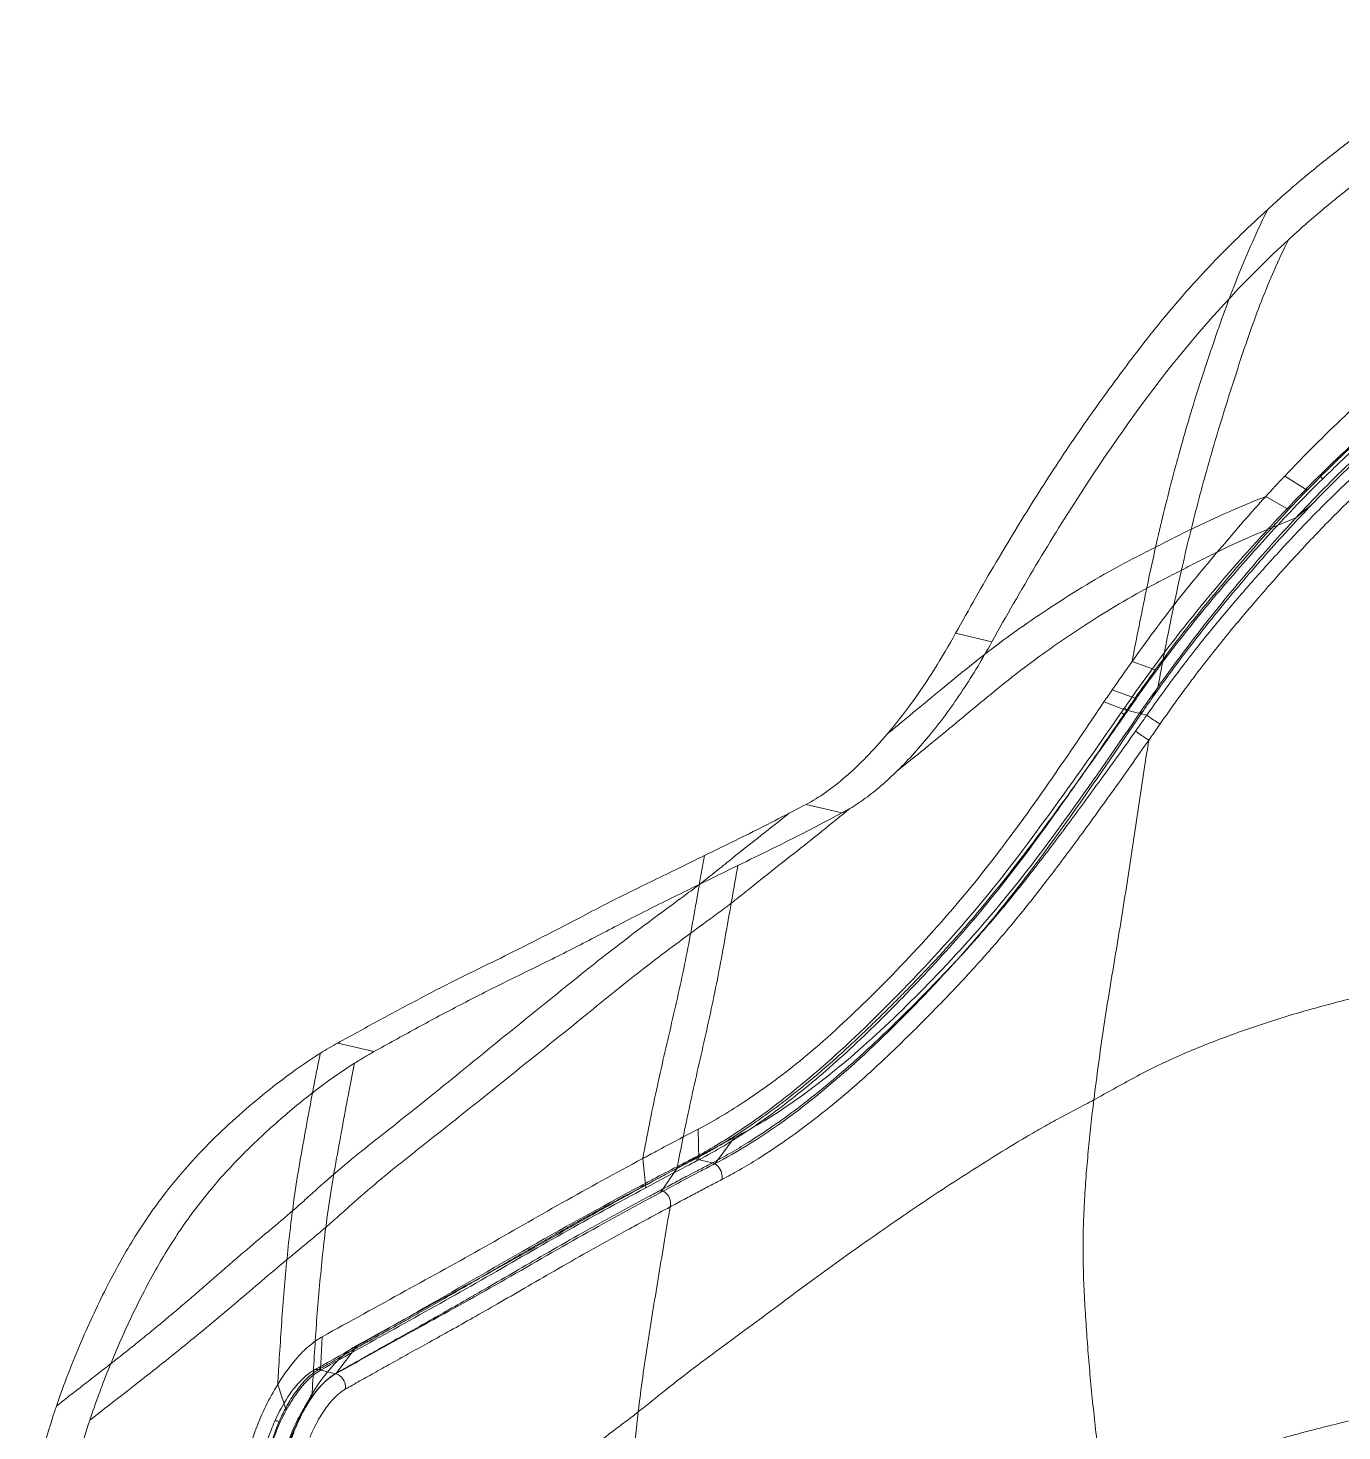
# Model space of a CAD drawing. Header units: inches. Extents: x 143011 to 144494, y -46023 to -44974.
# Drawn here: x 144019.31 to 144052.48, y -45882.58 to -45847.16 of the extents above; entities that cross this region are included whole.
import ezdxf

# ---------------------------------------------------------------- set-up
doc = ezdxf.new("R2010")
doc.units = ezdxf.units.IN
doc.header["$LTSCALE"] = 2
doc.header["$MEASUREMENT"] = 0
doc.layers.add('PRODUCT', color=1, linetype='CONTINUOUS', lineweight=15)

msp = doc.modelspace()

# ---------------------------------------------------------------- linework, layer by layer
at = {"layer": 'PRODUCT', "linetype": 'ByBlock'}
for p, q in [((144051.038, -45858.469), (144051.606, -45858.824)), ((144050.558, -45858.985), (144051.136, -45859.316)), ((144051.319, -45859.526), (144051.727, -45859.183)), ((144042.727, -45862.44), (144043.642, -45862.658)), ((144047.182, -45863.153), (144047.77, -45863.364)), ((144046.68, -45863.869), (144047.261, -45864.079)), ((144047.838, -45863.794), (144047.659, -45864.119)), ((144046.473, -45864.174), (144047.05, -45864.385)), ((144046.918, -45864.429), (144046.997, -45864.315)), ((144047.077, -45864.392), (144047.05, -45864.385)), ((144047.557, -45864.506), (144047.077, -45864.392)), ((144047.414, -45864.399), (144047.414, -45864.472)), ((144038.95, -45866.76), (144039.858, -45866.977)), ((144027.125, -45872.785), (144028.038, -45873.003)), ((144036.229, -45874.958), (144036.245, -45875.731)), ((144037.139, -45875.175), (144036.654, -45875.829)), ((144034.826, -45875.702), (144034.904, -45876.441)), ((144036.053, -45875.719), (144036.053, -45875.719)), ((144036.584, -45875.812), (144036.153, -45875.71)), ((144035.695, -45875.942), (144035.273, -45876.561)), ((144036.654, -45875.829), (144036.584, -45875.812)), ((144034.756, -45876.404), (144034.756, -45876.404)), ((144026.733, -45880.201), (144026.692, -45881.044)), ((144027.623, -45880.413), (144027.077, -45881.136)), ((144026.529, -45881.044), (144026.53, -45881.044)), ((144026.637, -45881.031), (144027.067, -45881.134)), ((144027.067, -45881.134), (144027.077, -45881.136)), ((144025.609, -45881.406), (144025.824, -45882.053)), ((144026.478, -45881.646), (144026.247, -45882.053))]:
    msp.add_line(p, q, dxfattribs=at)
for points, start_tangent, end_tangent in [([(144056.993, -45847.157), (144055.963, -45847.765), (144054.987, -45848.382), (144054.056, -45849.009), (144053.158, -45849.652), (144052.287, -45850.315), (144051.437, -45851.005), (144050.608, -45851.735)], (-0.869096, -0.494643), (-0.737924, -0.674884)), ([(144057.52, -45847.954), (144056.559, -45848.509), (144055.613, -45849.098), (144054.681, -45849.716), (144053.764, -45850.364), (144052.864, -45851.043), (144051.983, -45851.754), (144051.129, -45852.505)], (-0.873174, -0.487408), (-0.737035, -0.675855)), ([(144051.038, -45858.469), (144054.187, -45855.541), (144055.903, -45854.281), (144057.691, -45853.16), (144059.535, -45852.178), (144061.419, -45851.331), (144063.327, -45850.599), (144065.251, -45849.996)], (0.687874, 0.72583), (0.960694, 0.27761)), ([(144065.322, -45850.737), (144063.435, -45851.326), (144061.582, -45852.031), (144059.767, -45852.843), (144058, -45853.782), (144054.652, -45856.051), (144051.606, -45858.824)], (-0.960667, -0.277703), (-0.698056, -0.716044)), ([(144051.938, -45858.437), (144055.44, -45855.439), (144060.125, -45852.684), (144064.819, -45850.931)], (0.713256, 0.700903), (0.957081, 0.28982)), ([(144065.204, -45851.122), (144063.301, -45851.718), (144061.406, -45852.449), (144059.533, -45853.3), (144057.71, -45854.294), (144054.297, -45856.685), (144052.753, -45858.068), (144051.319, -45859.526)], (-0.960581, -0.277999), (-0.68034, -0.732896)), ([(144051.727, -45859.183), (144054.826, -45856.337), (144058.163, -45854.074), (144059.907, -45853.148), (144061.695, -45852.348), (144063.522, -45851.652), (144065.393, -45851.069)], (0.693184, 0.720761), (0.960655, 0.277743)), ([(144065.068, -45851.611), (144063.616, -45852.052), (144062.261, -45852.532), (144061.095, -45853), (144060.084, -45853.45), (144059.192, -45853.888), (144058.383, -45854.322), (144057.62, -45854.763), (144056.886, -45855.22), (144056.196, -45855.684), (144055.56, -45856.139), (144054.988, -45856.572), (144054.487, -45856.969), (144054.05, -45857.332), (144053.667, -45857.663), (144053.328, -45857.965), (144053.023, -45858.243), (144052.744, -45858.503), (144052.482, -45858.752)], (-0.960955, -0.276705), (-0.722154, -0.691732)), ([(144050.608, -45851.735), (144049.293, -45853.01), (144048.015, -45854.443), (144046.82, -45855.978), (144045.71, -45857.539), (144044.705, -45859.076), (144043.748, -45860.647), (144042.727, -45862.44)], (-0.737926, -0.674882), (-0.483427, -0.875385)), ([(144050.608, -45851.735), (144050.489, -45851.98), (144050.134, -45852.763), (144049.8, -45853.568), (144049.49, -45854.392), (144049.202, -45855.217), (144048.928, -45856.04), (144048.668, -45856.87), (144048.424, -45857.71), (144048.193, -45858.557), (144047.978, -45859.409), (144047.778, -45860.264)], (-0.444546, -0.895756), (-0.219228, -0.975674)), ([(144051.129, -45852.505), (144048.344, -45855.478), (144045.937, -45858.828), (144043.642, -45862.658)], (-0.737047, -0.675842), (-0.484829, -0.874609)), ([(144051.129, -45852.505), (144051.031, -45852.706), (144050.688, -45853.467), (144050.374, -45854.248), (144050.086, -45855.048), (144049.817, -45855.859), (144049.558, -45856.673), (144049.307, -45857.492), (144049.069, -45858.319), (144048.842, -45859.156), (144048.629, -45859.998), (144048.43, -45860.846)], (-0.445093, -0.895484), (-0.220847, -0.975309)), ([(144057.2, -45854.403), (144057.094, -45854.468), (144056.54, -45854.823), (144056.01, -45855.181), (144055.47, -45855.566), (144054.89, -45856.001), (144054.245, -45856.512), (144053.54, -45857.107), (144052.792, -45857.782), (144051.993, -45858.544)], (-0.851309, -0.524664), (-0.713871, -0.700277)), ([(144051.993, -45858.544), (144051.261, -45859.285), (144050.615, -45859.976), (144050.05, -45860.607), (144049.517, -45861.22), (144048.969, -45861.874), (144048.38, -45862.609), (144047.743, -45863.452), (144047.077, -45864.392)], (-0.713808, -0.700341), (-0.568077, -0.822976)), ([(144047.1, -45864.167), (144048.594, -45862.16), (144050.451, -45859.989), (144051.911, -45858.465)], (0.572374, 0.819993), (0.711523, 0.702663)), ([(144050.558, -45858.985), (144051.038, -45858.469)], (0.673989, 0.738742), (0.687874, 0.72583)), ([(144051.911, -45858.465), (144051.938, -45858.438)], (0.711523, 0.702663), (0.712344, 0.701831)), ([(144051.939, -45858.438), (144051.943, -45858.471), (144051.993, -45858.544)], (-0.429071, -0.903271), (0.629938, -0.776646)), ([(144047.182, -45863.153), (144048.315, -45861.63), (144049.454, -45860.248), (144050.558, -45858.985)], (0.581075, 0.81385), (0.673998, 0.738734)), ([(144052.482, -45858.752), (144051.564, -45859.666), (144050.732, -45860.559), (144049.995, -45861.39), (144049.24, -45862.283), (144048.424, -45863.314), (144047.557, -45864.506)], (-0.721864, -0.692035), (-0.57255, -0.81987)), ([(144050.558, -45858.985), (144049.763, -45859.314), (144048.748, -45859.777), (144048.257, -45860.02), (144047.778, -45860.264)], (-0.929343, -0.369217), (-0.890504, -0.454975)), ([(144052.752, -45859.009), (144051.848, -45859.918), (144051.026, -45860.805), (144050.298, -45861.633), (144049.551, -45862.521), (144048.748, -45863.544), (144047.892, -45864.727)], (-0.718775, -0.695243), (-0.571168, -0.820833)), ([(144051.606, -45858.824), (144051.136, -45859.316)], (-0.698056, -0.716044), (-0.683745, -0.729721)), ([(144047.659, -45864.119), (144048.506, -45862.955), (144049.526, -45861.666), (144050.632, -45860.371), (144051.727, -45859.183)], (0.574428, 0.818555), (0.693184, 0.720761)), ([(144051.136, -45859.316), (144049.4, -45861.281), (144047.77, -45863.364)], (-0.683745, -0.729721), (-0.587987, -0.80887)), ([(144051.319, -45859.526), (144050.105, -45860.89), (144048.917, -45862.347), (144047.838, -45863.794)], (-0.68034, -0.732897), (-0.58005, -0.814581)), ([(144051.319, -45859.526), (144050.824, -45859.723), (144050.336, -45859.927), (144049.364, -45860.373), (144048.893, -45860.609), (144048.43, -45860.846)], (-0.932381, -0.361476), (-0.889662, -0.45662)), ([(144047.778, -45860.264), (144047.299, -45860.51), (144046.826, -45860.759), (144045.916, -45861.285), (144045.051, -45861.835), (144044.225, -45862.402), (144043.444, -45862.985), (144042.71, -45863.573), (144042.005, -45864.154), (144041.306, -45864.732), (144040.997, -45864.986)], (-0.890516, -0.454952), (-0.772963, -0.634451)), ([(144047.778, -45860.264), (144047.586, -45861.144), (144047.403, -45862.033), (144047.226, -45862.926), (144047.182, -45863.153)], (-0.220464, -0.975395), (-0.188334, -0.982105)), ([(144041.26, -45865.906), (144041.412, -45865.785), (144042.126, -45865.209), (144042.83, -45864.628), (144043.532, -45864.046), (144044.25, -45863.47), (144045.005, -45862.907), (144045.802, -45862.362), (144046.638, -45861.83), (144047.513, -45861.325), (144047.966, -45861.085), (144048.43, -45860.846)], (0.782751, 0.622334), (0.889623, 0.456695)), ([(144048.43, -45860.846), (144048.241, -45861.717), (144048.064, -45862.596), (144047.896, -45863.478), (144047.838, -45863.794)], (-0.220575, -0.97537), (-0.179169, -0.983818)), ([(144042.727, -45862.44), (144042.194, -45863.345), (144041.609, -45864.208), (144040.997, -45864.986)], (-0.483427, -0.875385), (-0.64729, -0.762244)), ([(144043.642, -45862.658), (144042.904, -45863.879), (144042.093, -45864.987), (144041.26, -45865.906)], (-0.484829, -0.874609), (-0.713573, -0.70058)), ([(144046.68, -45863.869), (144047.182, -45863.153)], (0.565766, 0.824566), (0.58111, 0.813825)), ([(144047.77, -45863.364), (144047.261, -45864.079)], (-0.587987, -0.80887), (-0.57177, -0.820414)), ([(144046.473, -45864.174), (144046.68, -45863.869)], (0.558604, 0.829435), (0.565766, 0.824566)), ([(144047.838, -45863.794), (144047.738, -45863.935), (144047.414, -45864.399)], (-0.580049, -0.814581), (-0.566788, -0.823864)), ([(144036.229, -45874.958), (144037.432, -45874.241), (144038.877, -45873.168), (144040.474, -45871.72), (144042.173, -45869.945), (144043.803, -45867.977), (144045.251, -45865.968), (144046.473, -45864.174)], (0.888475, 0.458924), (0.558612, 0.829429)), ([(144047.05, -45864.385), (144045.782, -45866.224), (144044.472, -45868.042), (144043.098, -45869.769), (144041.662, -45871.352), (144040.233, -45872.775), (144038.837, -45873.998), (144037.494, -45874.989), (144036.245, -45875.731)], (-0.562287, -0.826942), (-0.888177, -0.459502)), ([(144046.997, -45864.315), (144047.015, -45864.34)], (-0.599513, -0.800365), (0.698484, -0.715626)), ([(144046.997, -45864.315), (144047.1, -45864.167)], (0.569061, 0.822296), (0.572374, 0.819993)), ([(144047.015, -45864.34), (144047.077, -45864.392)], (0.698484, -0.715626), (0.792734, -0.609567)), ([(144047.077, -45864.392), (144047.037, -45864.448)], (-0.571238, -0.820785), (-0.571676, -0.820479)), ([(144047.261, -45864.079), (144047.05, -45864.385)], (-0.57177, -0.820414), (-0.565381, -0.82483)), ([(144047.414, -45864.472), (144047.478, -45864.379), (144047.659, -45864.119)], (0.566887, 0.823795), (0.574428, 0.818555)), ([(144036.41, -45875.527), (144037.505, -45874.839), (144039.323, -45873.42), (144041.261, -45871.575), (144043.289, -45869.347), (144045.257, -45866.781), (144046.918, -45864.429)], (0.871472, 0.490445), (0.568274, 0.822839)), ([(144046.998, -45864.504), (144046.555, -45865.136), (144046.07, -45865.82), (144045.577, -45866.507), (144045.093, -45867.171), (144044.603, -45867.828), (144044.076, -45868.513), (144043.533, -45869.19), (144043.031, -45869.785), (144042.584, -45870.29), (144042.183, -45870.727), (144041.829, -45871.101), (144041.51, -45871.43), (144041.214, -45871.729), (144040.929, -45872.014), (144040.641, -45872.295), (144040.341, -45872.583), (144040.019, -45872.884), (144039.664, -45873.207), (144039.271, -45873.549), (144038.853, -45873.897), (144038.436, -45874.226), (144038.048, -45874.517), (144037.693, -45874.77), (144037.366, -45874.992), (144037.058, -45875.191), (144036.761, -45875.371), (144036.464, -45875.542)], (-0.572136, -0.820158), (-0.873577, -0.486686)), ([(144036.654, -45875.829), (144038.286, -45874.824), (144040.071, -45873.391), (144041.938, -45871.576), (144043.827, -45869.45), (144045.645, -45867.036), (144047.414, -45864.472)], (0.888282, 0.459298), (0.560727, 0.828001)), ([(144047.414, -45864.399), (144045.617, -45866.972), (144043.844, -45869.288), (144042.027, -45871.3), (144040.267, -45872.977), (144038.629, -45874.268), (144037.139, -45875.175)], (-0.566788, -0.823864), (-0.888693, -0.458503)), ([(144046.918, -45864.429), (144046.936, -45864.453)], (-0.601256, -0.799056), (0.707609, -0.706604)), ([(144046.936, -45864.453), (144046.998, -45864.504)], (0.707609, -0.706604), (0.794298, -0.607528)), ([(144047.037, -45864.448), (144046.998, -45864.504)], (-0.571676, -0.820479), (-0.572125, -0.820166)), ([(144047.46, -45864.643), (144047.412, -45864.712), (144047.272, -45864.909)], (-0.578184, -0.815907), (-0.580007, -0.814612)), ([(144047.557, -45864.506), (144047.46, -45864.643)], (-0.577387, -0.816471), (-0.578184, -0.815907)), ([(144047.557, -45864.506), (144047.675, -45864.593), (144047.797, -45864.673), (144047.892, -45864.727)], (0.788454, -0.615094), (0.90007, -0.435746)), ([(144047.892, -45864.727), (144047.747, -45864.935), (144047.607, -45865.135)], (-0.571245, -0.82078), (-0.574433, -0.818552)), ([(144047.272, -45864.909), (144046.333, -45866.213), (144045.486, -45867.365), (144044.727, -45868.363), (144044.043, -45869.222), (144043.349, -45870.039), (144042.599, -45870.864), (144041.791, -45871.698), (144040.959, -45872.516), (144040.13, -45873.284), (144039.341, -45873.957), (144038.642, -45874.502), (144038.027, -45874.942), (144037.49, -45875.294), (144037.023, -45875.573), (144036.584, -45875.812)], (-0.579917, -0.814675), (-0.888463, -0.458947)), ([(144040.997, -45864.986), (144040.479, -45865.558), (144039.954, -45866.056), (144039.439, -45866.46), (144038.95, -45866.76)], (-0.647293, -0.762241), (-0.887231, -0.461326)), ([(144047.272, -45864.909), (144047.391, -45864.996), (144047.513, -45865.078), (144047.607, -45865.135)], (0.794675, -0.607035), (0.8793, -0.476268)), ([(144047.607, -45865.135), (144046.669, -45866.459), (144045.823, -45867.628), (144045.06, -45868.644), (144044.369, -45869.52), (144043.667, -45870.355), (144042.909, -45871.197), (144042.093, -45872.048), (144041.254, -45872.879), (144040.415, -45873.662), (144039.615, -45874.349), (144038.907, -45874.903), (144038.283, -45875.351), (144037.739, -45875.708), (144037.265, -45875.992), (144036.821, -45876.234)], (-0.574324, -0.818628), (-0.888358, -0.459151)), ([(144047.607, -45865.135), (144047.587, -45865.258), (144047.449, -45866.156), (144047.315, -45867.056), (144047.178, -45867.953), (144047.039, -45868.85), (144046.897, -45869.745), (144046.75, -45870.637), (144046.602, -45871.527), (144046.462, -45872.421), (144046.334, -45873.318), (144046.218, -45874.221)], (-0.15934, -0.987224), (-0.120929, -0.992661)), ([(144041.26, -45865.906), (144040.851, -45866.283), (144040.446, -45866.606), (144040.057, -45866.865)], (-0.713573, -0.700581), (-0.858404, -0.512975)), ([(144037.061, -45869.253), (144037.432, -45868.962), (144037.804, -45868.665), (144038.542, -45868.079), (144039.262, -45867.508), (144039.974, -45866.932), (144040.057, -45866.865)], (0.79256, 0.609795), (0.778765, 0.627316)), ([(144038.95, -45866.76), (144038.735, -45866.872), (144038.522, -45866.983)], (-0.887231, -0.461326), (-0.886575, -0.462584)), ([(144040.057, -45866.865), (144039.957, -45866.923), (144039.858, -45866.977)], (-0.858404, -0.512975), (-0.886615, -0.462508)), ([(144038.522, -45866.983), (144038.442, -45867.047), (144037.73, -45867.609), (144036.999, -45868.192), (144036.628, -45868.49), (144036.256, -45868.782)], (-0.781965, -0.623323), (-0.792655, -0.60967)), ([(144038.522, -45866.983), (144037.795, -45867.358), (144037.079, -45867.713), (144036.386, -45868.052)], (-0.886579, -0.462578), (-0.898084, -0.439825)), ([(144039.858, -45866.977), (144038.964, -45867.444), (144038.084, -45867.886), (144037.229, -45868.303)], (-0.886615, -0.462508), (-0.898107, -0.439776)), ([(144036.386, -45868.052), (144035.751, -45868.363), (144035.114, -45868.673), (144034.477, -45868.984), (144033.853, -45869.298), (144033.236, -45869.62), (144032.584, -45869.959), (144031.86, -45870.329), (144031.033, -45870.741), (144030.102, -45871.197), (144029.13, -45871.7), (144028.132, -45872.234), (144027.125, -45872.785)], (-0.898083, -0.439825), (-0.877949, -0.478755)), ([(144036.386, -45868.052), (144036.321, -45868.415), (144036.256, -45868.782)], (-0.175203, -0.984532), (-0.173729, -0.984794)), ([(144037.229, -45868.303), (144035.932, -45868.939), (144034.698, -45869.553), (144033.537, -45870.156), (144032.392, -45870.736), (144031.251, -45871.297), (144030.153, -45871.857), (144029.091, -45872.424), (144028.038, -45873.003)], (-0.898107, -0.439776), (-0.87679, -0.480873)), ([(144037.229, -45868.303), (144037.145, -45868.775), (144037.061, -45869.253)], (-0.175235, -0.984527), (-0.173878, -0.984767)), ([(144036.256, -45868.782), (144035.906, -45869.045), (144035.558, -45869.301), (144034.856, -45869.821), (144034.145, -45870.363), (144033.443, -45870.913), (144032.76, -45871.463), (144032.087, -45872.007), (144031.408, -45872.554), (144030.727, -45873.107), (144030.047, -45873.662), (144029.363, -45874.214), (144028.676, -45874.762), (144027.987, -45875.307), (144027.302, -45875.862), (144026.633, -45876.443), (144026.306, -45876.738), (144025.982, -45877.026)], (-0.792576, -0.609773), (-0.752823, -0.658223)), ([(144034.826, -45875.702), (144034.848, -45875.586), (144035.015, -45874.724), (144035.196, -45873.868), (144035.386, -45873.017), (144035.581, -45872.174), (144035.771, -45871.333), (144035.947, -45870.49), (144036.105, -45869.639), (144036.256, -45868.782)], (0.180096, 0.983649), (0.174624, 0.984635)), ([(144037.061, -45869.253), (144036.711, -45869.517), (144036.361, -45869.774), (144035.657, -45870.294), (144034.952, -45870.83), (144034.26, -45871.371), (144033.582, -45871.919), (144032.907, -45872.468), (144032.227, -45873.014), (144031.547, -45873.561), (144030.866, -45874.108), (144030.181, -45874.653), (144029.494, -45875.197), (144028.808, -45875.742), (144028.133, -45876.292), (144027.473, -45876.862), (144027.148, -45877.153), (144026.824, -45877.439)], (-0.792546, -0.609812), (-0.757101, -0.653297)), ([(144037.061, -45869.253), (144036.909, -45870.112), (144036.752, -45870.969), (144036.58, -45871.82), (144036.395, -45872.664), (144036.204, -45873.505), (144036.018, -45874.347), (144035.841, -45875.194), (144035.695, -45875.942)], (-0.174919, -0.984583), (-0.185479, -0.982648)), ([(144065.752, -45870.091), (144064.35, -45870.135), (144062.945, -45870.204), (144061.541, -45870.305), (144060.14, -45870.433), (144058.743, -45870.589), (144057.355, -45870.774), (144055.978, -45870.991), (144054.617, -45871.24), (144053.279, -45871.527), (144051.973, -45871.857), (144050.706, -45872.231), (144049.493, -45872.653), (144048.338, -45873.122), (144047.785, -45873.38), (144047.249, -45873.654), (144046.728, -45873.939), (144046.218, -45874.221)], (-0.999716, -0.023819), (-0.877839, -0.478956)), ([(144027.125, -45872.785), (144026.906, -45872.909), (144026.686, -45873.044)], (-0.877949, -0.478755), (-0.846499, -0.53239)), ([(144026.686, -45873.044), (144026.07, -45873.457), (144025.407, -45873.956), (144024.724, -45874.527), (144024.042, -45875.155), (144023.374, -45875.852), (144022.701, -45876.668), (144022.014, -45877.665), (144021.322, -45878.888), (144020.646, -45880.331), (144020.02, -45881.957)], (-0.846501, -0.532388), (-0.320122, -0.947376)), ([(144026.686, -45873.044), (144026.592, -45873.508), (144026.425, -45874.377), (144026.265, -45875.244), (144026.113, -45876.126), (144025.982, -45877.026)], (-0.203736, -0.979026), (-0.126642, -0.991949)), ([(144028.038, -45873.003), (144027.794, -45873.143), (144027.549, -45873.295)], (-0.87679, -0.480873), (-0.843338, -0.537383)), ([(144027.549, -45873.295), (144026.695, -45873.885), (144025.744, -45874.653), (144024.79, -45875.536), (144023.935, -45876.466), (144023.207, -45877.423), (144022.524, -45878.521), (144021.889, -45879.756), (144021.327, -45881.047), (144020.863, -45882.312)], (-0.84334, -0.537381), (-0.313846, -0.949474)), ([(144027.549, -45873.295), (144027.414, -45873.974), (144027.253, -45874.834), (144027.096, -45875.696), (144026.948, -45876.562), (144026.824, -45877.439)], (-0.203402, -0.979095), (-0.120997, -0.992653)), ([(144034.712, -45882.101), (144035.061, -45881.823), (144035.414, -45881.538), (144036.132, -45880.981), (144036.858, -45880.441), (144037.589, -45879.9), (144038.321, -45879.358), (144039.055, -45878.816), (144039.796, -45878.277), (144040.547, -45877.742), (144041.31, -45877.212), (144042.087, -45876.686), (144042.881, -45876.166), (144043.692, -45875.654), (144044.517, -45875.152), (144044.934, -45874.911), (144045.355, -45874.678), (144045.783, -45874.452), (144046.218, -45874.221)], (0.787194, 0.616706), (0.877847, 0.478941)), ([(144046.508, -45884.362), (144046.403, -45883.662), (144046.312, -45882.966), (144046.233, -45882.272), (144046.161, -45881.58), (144046.098, -45880.891), (144046.044, -45880.203), (144045.998, -45879.519), (144045.963, -45878.838), (144045.947, -45878.16), (144045.952, -45877.488), (144045.979, -45876.823), (144046.021, -45876.165), (144046.077, -45875.512), (144046.143, -45874.864), (144046.218, -45874.221)], (-0.157824, 0.987467), (0.124842, 0.992177)), ([(144034.826, -45875.702), (144035.172, -45875.516), (144036.229, -45874.958)], (0.880077, 0.47483), (0.888475, 0.458924)), ([(144037.139, -45875.175), (144036.05, -45875.75), (144035.695, -45875.942)], (-0.888693, -0.458503), (-0.879567, -0.475775)), ([(144026.733, -45880.201), (144028.832, -45879.045), (144030.839, -45877.931), (144032.788, -45876.82), (144034.826, -45875.702)], (0.875514, 0.483192), (0.880077, 0.47483)), ([(144036.245, -45875.731), (144035.902, -45875.91), (144034.904, -45876.441)], (-0.888177, -0.459502), (-0.881207, -0.472731)), ([(144035.764, -45875.87), (144036.053, -45875.719)], (0.885996, 0.463693), (0.888021, 0.459802)), ([(144036.053, -45875.719), (144036.133, -45875.677)], (0.888578, 0.458726), (0.884718, 0.466127)), ([(144036.053, -45875.719), (144036.08, -45875.709), (144036.153, -45875.71)], (0.887973, 0.459896), (0.968407, -0.249374)), ([(144036.153, -45875.71), (144036.07, -45875.752)], (-0.888021, -0.459803), (-0.887402, -0.460997)), ([(144036.133, -45875.677), (144036.41, -45875.527)], (0.884718, 0.466127), (0.871472, 0.490445)), ([(144036.464, -45875.542), (144036.153, -45875.71)], (-0.873577, -0.486686), (-0.888244, -0.459372)), ([(144035.695, -45875.942), (144033.675, -45877.051), (144031.738, -45878.149), (144029.735, -45879.255), (144027.623, -45880.413)], (-0.879567, -0.475775), (-0.876516, -0.481372)), ([(144035.171, -45876.182), (144035.764, -45875.87)], (0.882915, 0.469534), (0.885996, 0.463693)), ([(144035.273, -45876.561), (144036.301, -45876.013), (144036.654, -45875.829)], (0.880578, 0.473901), (0.888282, 0.459298)), ([(144035.734, -45875.928), (144035.302, -45876.156)], (-0.885181, -0.465248), (-0.883024, -0.469327)), ([(144036.07, -45875.752), (144035.734, -45875.928)], (-0.887402, -0.460997), (-0.885181, -0.465248)), ([(144036.206, -45876.009), (144035.968, -45876.135)], (-0.885473, -0.464691), (-0.884125, -0.46725)), ([(144036.584, -45875.812), (144036.283, -45875.969), (144036.206, -45876.009)], (-0.888139, -0.459575), (-0.885473, -0.464691)), ([(144036.584, -45875.812), (144036.729, -45875.901), (144036.819, -45876.061), (144036.821, -45876.234)], (0.96837, -0.249519), (-0.273588, -0.961847)), ([(144034.904, -45876.441), (144032.809, -45877.588), (144030.744, -45878.774), (144028.675, -45879.937), (144026.692, -45881.044)], (-0.881207, -0.472731), (-0.872277, -0.489013)), ([(144026.899, -45880.836), (144028.936, -45879.688), (144031.788, -45878.047), (144034.756, -45876.404)], (0.871383, 0.490604), (0.881007, 0.473103)), ([(144034.859, -45876.393), (144034.492, -45876.589)], (-0.881973, -0.471299), (-0.881216, -0.472714)), ([(144034.756, -45876.404), (144034.841, -45876.359)], (0.881983, 0.471282), (0.88206, 0.471137)), ([(144034.756, -45876.404), (144034.785, -45876.392), (144034.859, -45876.393)], (0.881457, 0.472263), (0.969938, -0.243352)), ([(144034.841, -45876.359), (144035.124, -45876.208)], (0.88206, 0.471137), (0.882738, 0.469866)), ([(144035.302, -45876.156), (144034.859, -45876.393)], (-0.883024, -0.469327), (-0.881985, -0.471277)), ([(144035.124, -45876.208), (144035.171, -45876.182)], (0.882738, 0.469866), (0.882915, 0.469534)), ([(144035.968, -45876.135), (144035.633, -45876.312), (144035.28, -45876.501)], (-0.884125, -0.46725), (-0.881929, -0.471382)), ([(144036.821, -45876.234), (144036.521, -45876.39), (144036.206, -45876.556), (144035.872, -45876.733), (144035.518, -45876.923)], (-0.888357, -0.459153), (-0.881389, -0.472392)), ([(144034.492, -45876.589), (144034.161, -45876.768), (144033.838, -45876.943), (144033.502, -45877.127), (144033.14, -45877.327), (144032.741, -45877.55), (144032.295, -45877.804), (144031.812, -45878.082), (144031.293, -45878.383), (144030.771, -45878.687), (144030.259, -45878.983), (144029.763, -45879.268), (144029.288, -45879.537), (144028.844, -45879.787), (144028.442, -45880.012), (144028.085, -45880.213), (144027.77, -45880.39), (144027.492, -45880.547), (144027.245, -45880.687), (144027.024, -45880.812)], (-0.881216, -0.472714), (-0.870259, -0.492595)), ([(144034.914, -45876.697), (144034.171, -45877.099), (144033.199, -45877.638), (144032.349, -45878.123), (144031.596, -45878.561), (144030.916, -45878.955), (144030.295, -45879.312), (144029.723, -45879.637), (144029.199, -45879.932), (144028.717, -45880.202), (144028.267, -45880.455), (144027.841, -45880.696), (144027.439, -45880.923), (144027.067, -45881.134)], (-0.881057, -0.47301), (-0.869881, -0.493261)), ([(144027.077, -45881.136), (144029.029, -45880.053), (144031.104, -45878.896), (144033.181, -45877.708), (144035.273, -45876.561)], (0.873652, 0.486552), (0.880578, 0.473901)), ([(144035.28, -45876.501), (144034.914, -45876.697)], (-0.881881, -0.471473), (-0.881057, -0.47301)), ([(144035.28, -45876.501), (144035.427, -45876.59), (144035.517, -45876.749), (144035.518, -45876.923)], (0.969954, -0.243288), (-0.27783, -0.96063)), ([(144020.02, -45881.958), (144020.339, -45881.704), (144020.667, -45881.449), (144020.992, -45881.196), (144021.316, -45880.944), (144021.638, -45880.691), (144021.958, -45880.436), (144022.275, -45880.18), (144022.59, -45879.921), (144022.747, -45879.791), (144022.903, -45879.66), (144023.213, -45879.398), (144023.522, -45879.133), (144023.831, -45878.867), (144023.985, -45878.733), (144024.139, -45878.599), (144024.449, -45878.33), (144024.758, -45878.062), (144025.374, -45877.541), (144025.679, -45877.286), (144025.982, -45877.026)], (0.779363, 0.626573), (0.752982, 0.658041)), ([(144025.982, -45877.026), (144025.886, -45877.826), (144025.807, -45878.626), (144025.74, -45879.431), (144025.683, -45880.241), (144025.631, -45881.049), (144025.609, -45881.406)], (-0.13095, -0.991389), (-0.060647, -0.998159)), ([(144035.518, -45876.923), (144034.411, -45877.521), (144033.441, -45878.058), (144032.592, -45878.542), (144031.84, -45878.978), (144031.161, -45879.369), (144030.54, -45879.723), (144029.969, -45880.045), (144029.444, -45880.336), (144028.964, -45880.603), (144028.514, -45880.854), (144028.088, -45881.092), (144027.687, -45881.317), (144027.316, -45881.526)], (-0.881384, -0.472401), (-0.871659, -0.490113)), ([(144035.518, -45876.923), (144035.376, -45877.766), (144035.234, -45878.628), (144035.092, -45879.491), (144034.953, -45880.355), (144034.825, -45881.224), (144034.712, -45882.101)], (-0.169186, -0.985584), (-0.117615, -0.993059)), ([(144020.863, -45882.312), (144021.158, -45882.08), (144021.81, -45881.572), (144022.459, -45881.063), (144023.102, -45880.55), (144023.736, -45880.032), (144024.36, -45879.51), (144024.979, -45878.985), (144025.596, -45878.46), (144026.212, -45877.949), (144026.518, -45877.696), (144026.824, -45877.439)], (0.783897, 0.620891), (0.757126, 0.653268)), ([(144026.824, -45877.439), (144026.734, -45878.22), (144026.658, -45879.007), (144026.593, -45879.799), (144026.539, -45880.596), (144026.492, -45881.396), (144026.478, -45881.646)], (-0.124664, -0.992199), (-0.055756, -0.998444)), ([(144025.609, -45881.406), (144026.17, -45880.657), (144026.46, -45880.387), (144026.733, -45880.201)], (0.522553, 0.852607), (0.875514, 0.483192)), ([(144027.623, -45880.413), (144027.35, -45880.599), (144027.057, -45880.871), (144026.478, -45881.646)], (-0.876516, -0.481372), (-0.518708, -0.854952)), ([(144046.508, -45884.362), (144047.077, -45884.121), (144047.654, -45883.877), (144048.243, -45883.643), (144048.844, -45883.422), (144050.081, -45883.024), (144051.357, -45882.658), (144052.668, -45882.326), (144054.007, -45882.028), (144055.368, -45881.762), (144056.746, -45881.527), (144058.139, -45881.323), (144059.541, -45881.147), (144060.951, -45881.001), (144062.366, -45880.884), (144063.783, -45880.795), (144065.2, -45880.731), (144066.615, -45880.689)], (0.924321, 0.381617), (0.999729, 0.023291)), ([(144026.692, -45881.044), (144026.398, -45881.27), (144026.101, -45881.615), (144025.824, -45882.053)], (-0.872279, -0.489008), (-0.478698, -0.87798)), ([(144026.637, -45881.031), (144026.452, -45881.161), (144026.281, -45881.325)], (-0.869953, -0.493135), (-0.679798, -0.733399)), ([(144026.412, -45881.12), (144026.531, -45881.044)], (0.811003, 0.585042), (0.870373, 0.492392)), ([(144026.529, -45881.044), (144026.616, -45880.995)], (0.870412, 0.492324), (0.87068, 0.49185)), ([(144026.53, -45881.044), (144026.556, -45881.033), (144026.637, -45881.031)], (0.87282, 0.488042), (0.972626, -0.232377)), ([(144026.616, -45880.995), (144026.899, -45880.836)], (0.87068, 0.49185), (0.871383, 0.490604)), ([(144027.024, -45880.812), (144026.823, -45880.926), (144026.637, -45881.031)], (-0.870259, -0.492595), (-0.869999, -0.493053)), ([(144025.656, -45882.083), (144026.012, -45881.519), (144026.412, -45881.12)], (0.459503, 0.888176), (0.811003, 0.585042)), ([(144026.281, -45881.325), (144026.131, -45881.503)], (-0.679798, -0.733399), (-0.610342, -0.792138)), ([(144026.247, -45882.053), (144026.515, -45881.656), (144026.798, -45881.343), (144027.077, -45881.136)], (0.507894, 0.861419), (0.874463, 0.485093)), ([(144026.806, -45881.333), (144026.741, -45881.398), (144026.61, -45881.546)], (-0.724895, -0.68886), (-0.629686, -0.77685)), ([(144027.067, -45881.134), (144026.969, -45881.197), (144026.86, -45881.283), (144026.806, -45881.333)], (-0.869831, -0.49335), (-0.724895, -0.68886)), ([(144027.067, -45881.134), (144027.209, -45881.214), (144027.302, -45881.361), (144027.316, -45881.526)], (0.972652, -0.232269), (-0.181465, -0.983397)), ([(144024.864, -45883.118), (144025.059, -45882.533), (144025.31, -45881.951), (144025.609, -45881.406)], (0.279058, 0.960274), (0.522562, 0.852601)), ([(144026.478, -45881.646), (144026.195, -45882.17), (144025.931, -45882.784), (144025.719, -45883.438), (144025.575, -45884.064)], (-0.518708, -0.854952), (-0.178465, -0.983946)), ([(144026.131, -45881.503), (144026.001, -45881.684), (144025.891, -45881.861)], (-0.610342, -0.792138), (-0.506334, -0.862337)), ([(144026.61, -45881.546), (144026.47, -45881.734), (144026.324, -45881.966), (144026.174, -45882.247), (144026.028, -45882.58)], (-0.629686, -0.77685), (-0.366444, -0.93044)), ([(144026.121, -45882.275), (144026.226, -45882.089), (144026.349, -45881.871), (144026.485, -45881.628)], (0.492871, 0.870103), (0.490067, 0.871685)), ([(144027.316, -45881.526), (144027.232, -45881.579), (144027.139, -45881.652), (144027.037, -45881.749), (144026.925, -45881.873), (144026.805, -45882.032), (144026.678, -45882.228), (144026.547, -45882.466), (144026.419, -45882.747)], (-0.871651, -0.490127), (-0.380492, -0.924784)), ([(144020.02, -45881.957), (144019.731, -45882.893), (144019.497, -45883.817), (144019.305, -45884.717)], (-0.32014, -0.94737), (-0.19386, -0.981029)), ([(144025.824, -45882.053), (144025.606, -45882.51), (144025.431, -45882.995), (144025.311, -45883.474)], (-0.478698, -0.87798), (-0.19233, -0.98133)), ([(144025.542, -45882.319), (144025.656, -45882.083)], (0.406889, 0.913477), (0.459503, 0.888176)), ([(144025.891, -45881.861), (144025.797, -45882.03), (144025.716, -45882.191), (144025.646, -45882.345)], (-0.506334, -0.862337), (-0.397672, -0.917528)), ([(144025.667, -45883.559), (144025.803, -45883.05), (144026.001, -45882.534), (144026.247, -45882.053)], (0.205967, 0.978559), (0.507894, 0.861419)), ([(144034.712, -45882.101), (144034.384, -45882.352), (144034.06, -45882.596), (144033.42, -45883.084), (144032.788, -45883.572), (144032.162, -45884.06), (144031.546, -45884.549), (144030.946, -45885.038), (144030.363, -45885.53), (144029.784, -45886.018), (144029.206, -45886.499), (144028.639, -45886.98), (144028.084, -45887.46), (144027.535, -45887.938), (144026.984, -45888.411), (144026.517, -45888.801)], (-0.78716, -0.616748), (-0.772537, -0.63497)), ([(144034.118, -45891.707), (144034.116, -45891.055), (144034.125, -45890.406), (144034.144, -45889.759), (144034.172, -45889.116), (144034.209, -45888.475), (144034.254, -45887.835), (144034.301, -45887.198), (144034.35, -45886.56), (144034.397, -45885.922), (144034.442, -45885.283), (144034.487, -45884.643), (144034.532, -45884.004), (144034.583, -45883.365), (144034.643, -45882.731), (144034.712, -45882.101)], (-0.010082, 0.999949), (0.117091, 0.993121)), ([(144020.863, -45882.312), (144020.593, -45883.199), (144020.375, -45884.076), (144020.196, -45884.93)], (-0.313864, -0.949468), (-0.189782, -0.981826)), ([(144025.646, -45882.345), (144025.44, -45882.913)], (-0.397579, -0.917568), (-0.2857, -0.958319)), ([(144025.464, -45882.506), (144025.542, -45882.319)], (0.367406, 0.930061), (0.406183, 0.913792)), ([(144025.555, -45882.33), (144025.577, -45882.322), (144025.646, -45882.345)], (0.663298, 0.748356), (0.935255, -0.353975)), ([(144025.263, -45883.136), (144025.464, -45882.506)], (0.236834, 0.97155), (0.367406, 0.930061)), ([(144026.028, -45882.58), (144025.86, -45883.083), (144025.752, -45883.58)], (-0.366475, -0.930428), (-0.155224, -0.987879))]:
    msp.add_spline(points, degree=3, dxfattribs=dict(at, start_tangent=start_tangent, end_tangent=end_tangent))

doc.saveas('drawing.dxf')
